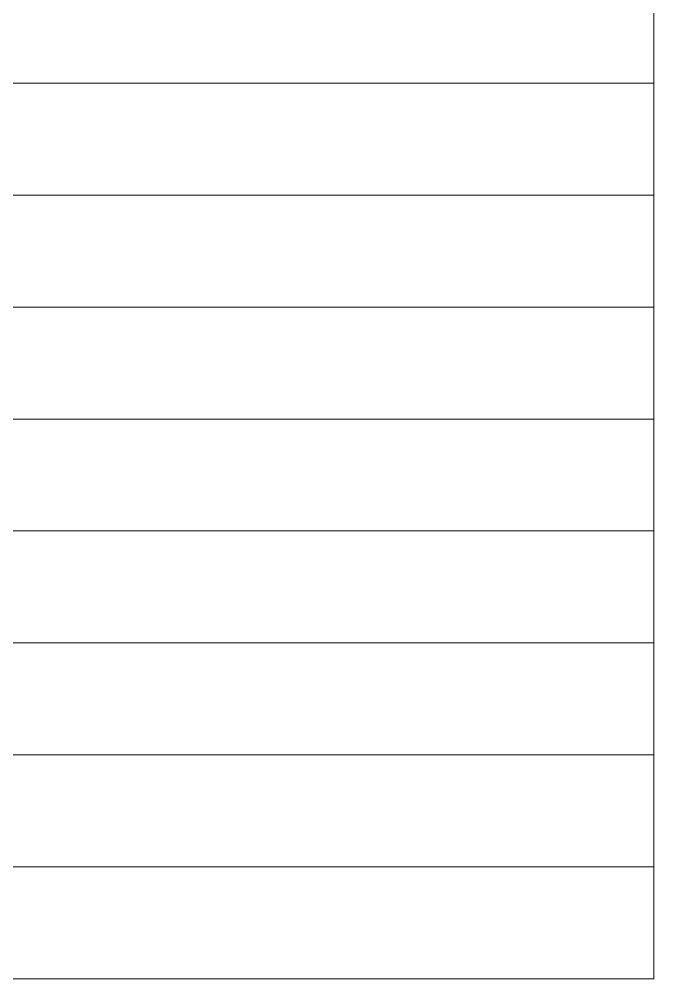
# Model space of a CAD drawing. Header units: inches. Extents: x 1 to 4333, y -575 to 1753.
# Drawn here: x 490.7 to 729, y -526.7 to -166.7 of the extents above; entities that cross this region are included whole.
import ezdxf

# ---------------------------------------------------------------- set-up
doc = ezdxf.new("R2010")
doc.units = ezdxf.units.IN
doc.header["$MEASUREMENT"] = 0
doc.layers.add('A-DETL-THIN', color=151, linetype='Continuous', lineweight=9)

msp = doc.modelspace()

# ---------------------------------------------------------------- linework, layer by layer
at = {"layer": 'A-DETL-THIN'}
for p, q in [((728.97, 193.26), (728.97, -526.74)), ((1.48, -190.74), (728.97, -190.74)), ((1.48, -232.74), (728.97, -232.74)), ((1.48, -274.74), (728.97, -274.74)), ((1.48, -316.74), (728.97, -316.74)), ((1.48, -358.74), (728.97, -358.74)), ((1.48, -400.74), (728.97, -400.74)), ((1.48, -442.74), (728.97, -442.74)), ((1.48, -484.74), (728.97, -484.74)), ((1.48, -484.74), (728.97, -484.74)), ((728.97, -526.74), (1.48, -526.74))]:
    msp.add_line(p, q, dxfattribs=at)

doc.saveas('drawing.dxf')
